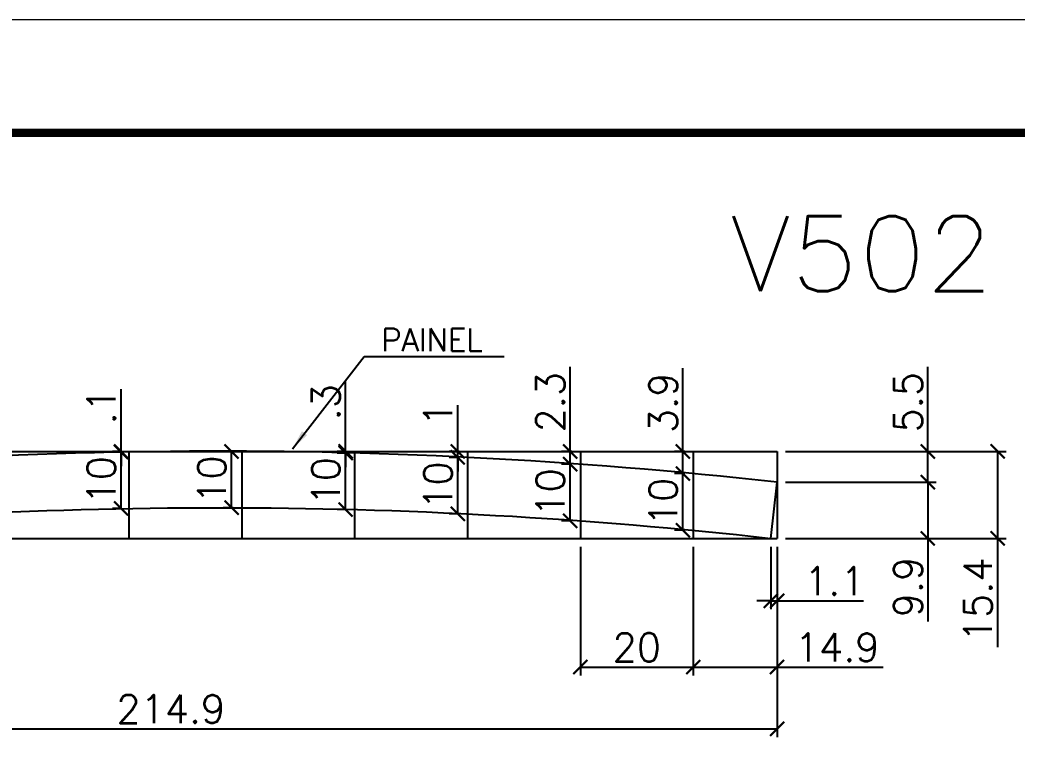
# Model space of a CAD drawing. Extents: x -15895 to 12929, y -2522 to 15173.
# Drawn here: x 8404.7 to 8758.1, y 7460.6 to 7716.4 of the extents above; entities that cross this region are included whole.
import ezdxf

# ---------------------------------------------------------------- set-up
doc = ezdxf.new("R2010")
doc.units = 0
doc.header["$PDMODE"] = 35
doc.header["$PDSIZE"] = -10
doc.linetypes.add('DASHED', pattern=[0.75, 0.5, -0.25])
doc.layers.add('COTA', color=241, linetype='Continuous')
for name, color, linetype, lineweight in [('Folhas', 255, 'Continuous', 9), ('SARRAFO DE PRESSAO', 251, 'DASHED', 9), ('Texto Seção', 7, 'Continuous', 15)]:
    doc.layers.add(name, color=color, linetype=linetype, lineweight=lineweight)
doc.styles.add('COTA TECNICA', font='techl___.ttf', dxfattribs={"height": 10})
doc.styles.add('REGUA-120', font='ROMANS.shx', dxfattribs={"height": 15})
doc.styles.add('Romans', font='romans.shx')
doc.dimstyles.new('Cota Seção (2x)', dxfattribs={"dimtxt": 10, "dimasz": 5, "dimexe": 3, "dimexo": 3, "dimgap": 2, "dimtad": 3, "dimdec": 1, "dimlfac": 0.5, "dimzin": 12, "dimdsep": 46, "dimtxsty": 'Romans', "dimblk": 'ARCHTICK', "dimcen": 0, "dimclrd": 4, "dimclre": 4, "dimclrt": 1, "dimadec": 1, "dimazin": 3, "dimtfac": 1, "dimtdec": 1, "dimtmove": 0, "dimatfit": 3, "dimldrblk": 'OBLIQUE', "dimfxl": 1, "dimtolj": 1, "dimtzin": 12, "dimarcsym": 0})
doc.dimstyles.new('PAINEL', dxfattribs={"dimtxt": 10, "dimasz": 3, "dimexe": 3, "dimexo": 3, "dimgap": 3, "dimtad": 1, "dimdec": 1, "dimzin": 12, "dimdsep": 46, "dimtxsty": 'COTA TECNICA', "dimblk1": 'OBLIQUE', "dimblk2": 'OBLIQUE', "dimsah": 1, "dimcen": 0.9, "dimclrd": 4, "dimclre": 4, "dimclrt": 240, "dimadec": 1, "dimazin": 3, "dimtfac": 1, "dimtdec": 1, "dimtmove": 0, "dimatfit": 3, "dimfxl": 1, "dimtolj": 1, "dimtzin": 12, "dimarcsym": 0})

# ---------------------------------------------------------------- blocks, each defined once
blk = doc.blocks.new('9999999999')
at = {"layer": 'Folhas'}
blk.add_lwpolyline([(98138.98, 34190.21), (99623.98, 34190.21), (99623.98, 35240.21), (98138.98, 35240.21)], close=True, dxfattribs=at)
at = {"layer": 'Folhas', "color": 30, "const_width": 3}
blk.add_lwpolyline([(98213.98, 34230.21), (99583.98, 34230.21), (99583.98, 35200.21), (98213.98, 35200.21)], close=True, dxfattribs=at)
blk = doc.blocks.new('_ArchTick')
at = {"color": 0, "linetype": 'ByBlock', "const_width": 0.15}
blk.add_lwpolyline([(-0.5, -0.5), (0.5, 0.5)], dxfattribs=at)
blk = doc.blocks.new('*D877')
at = {"layer": 'COTA', "color": 4, "lineweight": -2, "transparency": 16777216}
for p, q in [((8243.31, 7529.73), (8243.31, 7462.25)), ((8673.02, 7529.73), (8673.02, 7462.25)), ((8243.31, 7465.25), (8673.02, 7465.25))]:
    blk.add_line(p, q, dxfattribs=at)
at = {"layer": 'Defpoints', "color": 0, "transparency": 16777216}
for p in [(8243.31, 7532.73), (8673.02, 7532.73), (8673.02, 7465.25)]:
    blk.add_point(p, dxfattribs=at)
at = {"layer": 'COTA', "color": 4, "lineweight": -2, "transparency": 16777216, "xscale": 5, "yscale": 5, "zscale": 5, "rotation": 180}
blk.add_blockref('_ArchTick', (8243.31, 7465.25), dxfattribs=at)
at = {"layer": 'COTA', "color": 4, "lineweight": -2, "transparency": 16777216, "xscale": 5, "yscale": 5, "zscale": 5}
blk.add_blockref('_ArchTick', (8673.02, 7465.25), dxfattribs=at)
at = {"layer": 'COTA', "color": 1, "transparency": 16777216, "insert": (8458.17, 7472.25), "char_height": 10, "attachment_point": 5, "style": 'Romans'}
blk.add_mtext('\\A1;214.9', dxfattribs=at)
blk = doc.blocks.new('_Oblique')
at = {"color": 0, "linetype": 'ByBlock', "lineweight": -2}
blk.add_line((-0.5, -0.5), (0.5, 0.5), dxfattribs=at)
blk = doc.blocks.new('*D881')
at = {"layer": 'COTA', "color": 4, "lineweight": -2, "transparency": 16777216}
for p, q in [((8603.31, 7529.73), (8603.31, 7484.14)), ((8643.31, 7529.73), (8643.31, 7484.14)), ((8603.31, 7487.14), (8643.31, 7487.14))]:
    blk.add_line(p, q, dxfattribs=at)
at = {"layer": 'Defpoints', "color": 0, "transparency": 16777216}
for p in [(8603.31, 7532.73), (8643.31, 7532.73), (8643.31, 7487.14)]:
    blk.add_point(p, dxfattribs=at)
at = {"layer": 'COTA', "color": 4, "lineweight": -2, "transparency": 16777216, "xscale": 5, "yscale": 5, "zscale": 5, "rotation": 180}
blk.add_blockref('_ArchTick', (8603.31, 7487.14), dxfattribs=at)
at = {"layer": 'COTA', "color": 4, "lineweight": -2, "transparency": 16777216, "xscale": 5, "yscale": 5, "zscale": 5}
blk.add_blockref('_ArchTick', (8643.31, 7487.14), dxfattribs=at)
at = {"layer": 'COTA', "color": 1, "transparency": 16777216, "insert": (8623.31, 7494.14), "char_height": 10, "attachment_point": 5, "style": 'Romans'}
blk.add_mtext('\\A1;20', dxfattribs=at)
blk = doc.blocks.new('*D882')
at = {"layer": 'COTA', "color": 4, "lineweight": -2, "transparency": 16777216}
for p, q in [((8643.31, 7529.73), (8643.31, 7484.14)), ((8673.02, 7529.73), (8673.02, 7484.14)), ((8643.31, 7487.14), (8673.02, 7487.14)), ((8673.02, 7487.14), (8710.6, 7487.14))]:
    blk.add_line(p, q, dxfattribs=at)
at = {"layer": 'Defpoints', "color": 0, "transparency": 16777216}
for p in [(8643.31, 7532.73), (8673.02, 7532.73), (8673.02, 7487.14)]:
    blk.add_point(p, dxfattribs=at)
at = {"layer": 'COTA', "color": 4, "lineweight": -2, "transparency": 16777216, "xscale": 5, "yscale": 5, "zscale": 5, "rotation": 180}
blk.add_blockref('_ArchTick', (8643.31, 7487.14), dxfattribs=at)
at = {"layer": 'COTA', "color": 4, "lineweight": -2, "transparency": 16777216, "xscale": 5, "yscale": 5, "zscale": 5}
blk.add_blockref('_ArchTick', (8673.02, 7487.14), dxfattribs=at)
at = {"layer": 'COTA', "color": 1, "transparency": 16777216, "insert": (8694.31, 7494.14), "char_height": 10, "attachment_point": 5, "style": 'Romans'}
blk.add_mtext('\\A1;14.9', dxfattribs=at)
blk = doc.blocks.new('*D883')
at = {"layer": 'COTA', "color": 4, "lineweight": -2, "transparency": 16777216}
for p, q in [((8670.81, 7529.73), (8670.81, 7507.6)), ((8673.02, 7529.73), (8673.02, 7507.6)), ((8670.81, 7510.6), (8665.81, 7510.6)), ((8670.81, 7510.6), (8673.02, 7510.6)), ((8673.02, 7510.6), (8703.69, 7510.6))]:
    blk.add_line(p, q, dxfattribs=at)
at = {"layer": 'Defpoints', "color": 0, "transparency": 16777216}
for p in [(8670.81, 7532.73), (8673.02, 7532.73), (8673.02, 7510.6)]:
    blk.add_point(p, dxfattribs=at)
at = {"layer": 'COTA', "color": 4, "lineweight": -2, "transparency": 16777216, "xscale": 5, "yscale": 5, "zscale": 5}
blk.add_blockref('_ArchTick', (8670.81, 7510.6), dxfattribs=at)
at = {"layer": 'COTA', "color": 4, "lineweight": -2, "transparency": 16777216, "xscale": 5, "yscale": 5, "zscale": 5, "rotation": 180}
blk.add_blockref('_ArchTick', (8673.02, 7510.6), dxfattribs=at)
at = {"layer": 'COTA', "color": 1, "transparency": 16777216, "insert": (8693.36, 7517.6), "char_height": 10, "attachment_point": 5, "style": 'Romans'}
blk.add_mtext('\\A1;1.1', dxfattribs=at)
blk = doc.blocks.new('*D894')
at = {"layer": 'COTA', "color": 4, "lineweight": -2, "transparency": 16777216}
for p, q in [((8440.31, 7563.32), (8437.55, 7563.32)), ((8440.55, 7543.32), (8440.55, 7563.32)), ((8440.31, 7543.32), (8437.55, 7543.32))]:
    blk.add_line(p, q, dxfattribs=at)
at = {"layer": 'Defpoints', "color": 0, "transparency": 16777216}
for p in [(8440.55, 7563.32), (8443.31, 7563.32), (8443.31, 7543.32)]:
    blk.add_point(p, dxfattribs=at)
at = {"layer": 'COTA', "color": 4, "lineweight": -2, "transparency": 16777216, "xscale": 5, "yscale": 5, "zscale": 5}
for p, rotation in [((8440.55, 7563.32), 90), ((8440.55, 7543.32), 270)]:
    blk.add_blockref('_ArchTick', p, dxfattribs=dict(at, rotation=rotation))
at = {"layer": 'COTA', "color": 1, "transparency": 16777216, "insert": (8433.55, 7553.32), "char_height": 10, "attachment_point": 5, "rotation": 90, "style": 'Romans'}
blk.add_mtext('\\A1;10', dxfattribs=at)
blk = doc.blocks.new('*D895')
at = {"layer": 'COTA', "color": 4, "lineweight": -2, "transparency": 16777216}
for p, q in [((8440.55, 7563.52), (8440.55, 7585.62)), ((8440.31, 7563.52), (8437.55, 7563.52)), ((8440.31, 7563.32), (8437.55, 7563.32)), ((8440.55, 7563.32), (8440.55, 7563.52)), ((8440.55, 7563.32), (8440.55, 7558.32))]:
    blk.add_line(p, q, dxfattribs=at)
at = {"layer": 'Defpoints', "color": 0, "transparency": 16777216}
for p in [(8440.55, 7563.52), (8443.31, 7563.52), (8443.31, 7563.32)]:
    blk.add_point(p, dxfattribs=at)
at = {"layer": 'COTA', "color": 4, "lineweight": -2, "transparency": 16777216, "xscale": 5, "yscale": 5, "zscale": 5}
for p, rotation in [((8440.55, 7563.52), 270), ((8440.55, 7563.32), 90)]:
    blk.add_blockref('_ArchTick', p, dxfattribs=dict(at, rotation=rotation))
at = {"layer": 'COTA', "color": 1, "transparency": 16777216, "insert": (8433.55, 7579.57), "char_height": 10, "attachment_point": 5, "rotation": 90, "style": 'Romans'}
blk.add_mtext('\\A1;.1', dxfattribs=at)
blk = doc.blocks.new('*D896')
at = {"layer": 'COTA', "color": 4, "lineweight": -2, "transparency": 16777216}
for p, q in [((8480.31, 7563.52), (8476.72, 7563.52)), ((8479.72, 7543.59), (8479.72, 7563.52)), ((8480.31, 7543.59), (8476.72, 7543.59))]:
    blk.add_line(p, q, dxfattribs=at)
at = {"layer": 'Defpoints', "color": 0, "transparency": 16777216}
for p in [(8479.72, 7563.52), (8483.31, 7563.52), (8483.31, 7543.59)]:
    blk.add_point(p, dxfattribs=at)
at = {"layer": 'COTA', "color": 4, "lineweight": -2, "transparency": 16777216, "xscale": 5, "yscale": 5, "zscale": 5}
for p, rotation in [((8479.72, 7563.52), 90), ((8479.72, 7543.59), 270)]:
    blk.add_blockref('_ArchTick', p, dxfattribs=dict(at, rotation=rotation))
at = {"layer": 'COTA', "color": 1, "transparency": 16777216, "insert": (8472.72, 7553.56), "char_height": 10, "attachment_point": 5, "rotation": 90, "style": 'Romans'}
blk.add_mtext('\\A1;10', dxfattribs=at)
blk = doc.blocks.new('*D897')
at = {"layer": 'COTA', "color": 4, "lineweight": -2, "transparency": 16777216}
for p, q in [((8520.31, 7562.96), (8517.13, 7562.96)), ((8520.13, 7542.96), (8520.13, 7562.96)), ((8520.31, 7542.96), (8517.13, 7542.96))]:
    blk.add_line(p, q, dxfattribs=at)
at = {"layer": 'Defpoints', "color": 0, "transparency": 16777216}
for p in [(8520.13, 7562.96), (8523.31, 7562.96), (8523.31, 7542.96)]:
    blk.add_point(p, dxfattribs=at)
at = {"layer": 'COTA', "color": 4, "lineweight": -2, "transparency": 16777216, "xscale": 5, "yscale": 5, "zscale": 5}
for p, rotation in [((8520.13, 7562.96), 90), ((8520.13, 7542.96), 270)]:
    blk.add_blockref('_ArchTick', p, dxfattribs=dict(at, rotation=rotation))
at = {"layer": 'COTA', "color": 1, "transparency": 16777216, "insert": (8513.13, 7552.96), "char_height": 10, "attachment_point": 5, "rotation": 90, "style": 'Romans'}
blk.add_mtext('\\A1;10', dxfattribs=at)
blk = doc.blocks.new('*D898')
at = {"layer": 'COTA', "color": 4, "lineweight": -2, "transparency": 16777216}
for p, q in [((8520.13, 7563.52), (8520.13, 7588.48)), ((8520.31, 7563.52), (8517.13, 7563.52)), ((8520.31, 7562.96), (8517.13, 7562.96)), ((8520.13, 7562.96), (8520.13, 7563.52)), ((8520.13, 7562.96), (8520.13, 7557.96))]:
    blk.add_line(p, q, dxfattribs=at)
at = {"layer": 'Defpoints', "color": 0, "transparency": 16777216}
for p in [(8520.13, 7563.52), (8523.31, 7563.52), (8523.31, 7562.96)]:
    blk.add_point(p, dxfattribs=at)
at = {"layer": 'COTA', "color": 4, "lineweight": -2, "transparency": 16777216, "xscale": 5, "yscale": 5, "zscale": 5}
for p, rotation in [((8520.13, 7563.52), 270), ((8520.13, 7562.96), 90)]:
    blk.add_blockref('_ArchTick', p, dxfattribs=dict(at, rotation=rotation))
at = {"layer": 'COTA', "color": 1, "transparency": 16777216, "insert": (8513.13, 7581), "char_height": 10, "attachment_point": 5, "rotation": 90, "style": 'Romans'}
blk.add_mtext('\\A1;.3', dxfattribs=at)
blk = doc.blocks.new('*D899')
at = {"layer": 'COTA', "color": 4, "lineweight": -2, "transparency": 16777216}
for p, q in [((8560.31, 7561.44), (8556.85, 7561.44)), ((8559.85, 7541.41), (8559.85, 7561.44)), ((8560.31, 7541.41), (8556.85, 7541.41))]:
    blk.add_line(p, q, dxfattribs=at)
at = {"layer": 'Defpoints', "color": 0, "transparency": 16777216}
for p in [(8559.85, 7561.44), (8563.31, 7561.44), (8563.31, 7541.41)]:
    blk.add_point(p, dxfattribs=at)
at = {"layer": 'COTA', "color": 4, "lineweight": -2, "transparency": 16777216, "xscale": 5, "yscale": 5, "zscale": 5}
for p, rotation in [((8559.85, 7561.44), 90), ((8559.85, 7541.41), 270)]:
    blk.add_blockref('_ArchTick', p, dxfattribs=dict(at, rotation=rotation))
at = {"layer": 'COTA', "color": 1, "transparency": 16777216, "insert": (8552.85, 7551.42), "char_height": 10, "attachment_point": 5, "rotation": 90, "style": 'Romans'}
blk.add_mtext('\\A1;10', dxfattribs=at)
blk = doc.blocks.new('*D900')
at = {"layer": 'COTA', "color": 4, "lineweight": -2, "transparency": 16777216}
for p, q in [((8559.85, 7563.52), (8559.85, 7579.91)), ((8560.31, 7563.52), (8556.85, 7563.52)), ((8559.85, 7561.44), (8559.85, 7563.52)), ((8560.31, 7561.44), (8556.85, 7561.44)), ((8559.85, 7561.44), (8559.85, 7556.44))]:
    blk.add_line(p, q, dxfattribs=at)
at = {"layer": 'Defpoints', "color": 0, "transparency": 16777216}
for p in [(8559.85, 7563.52), (8563.31, 7563.52), (8563.31, 7561.44)]:
    blk.add_point(p, dxfattribs=at)
at = {"layer": 'COTA', "color": 4, "lineweight": -2, "transparency": 16777216, "xscale": 5, "yscale": 5, "zscale": 5}
for p, rotation in [((8559.85, 7563.52), 270), ((8559.85, 7561.44), 90)]:
    blk.add_blockref('_ArchTick', p, dxfattribs=dict(at, rotation=rotation))
at = {"layer": 'COTA', "color": 1, "transparency": 16777216, "insert": (8552.85, 7576.72), "char_height": 10, "attachment_point": 5, "rotation": 90, "style": 'Romans'}
blk.add_mtext('\\A1;1', dxfattribs=at)
blk = doc.blocks.new('*D901')
at = {"layer": 'COTA', "color": 4, "lineweight": -2, "transparency": 16777216}
for p, q in [((8600.31, 7559.01), (8596.68, 7559.01)), ((8599.68, 7538.96), (8599.68, 7559.01)), ((8600.31, 7538.96), (8596.68, 7538.96))]:
    blk.add_line(p, q, dxfattribs=at)
at = {"layer": 'Defpoints', "color": 0, "transparency": 16777216}
for p in [(8599.68, 7559.01), (8603.31, 7559.01), (8603.31, 7538.96)]:
    blk.add_point(p, dxfattribs=at)
at = {"layer": 'COTA', "color": 4, "lineweight": -2, "transparency": 16777216, "xscale": 5, "yscale": 5, "zscale": 5}
for p, rotation in [((8599.68, 7559.01), 90), ((8599.68, 7538.96), 270)]:
    blk.add_blockref('_ArchTick', p, dxfattribs=dict(at, rotation=rotation))
at = {"layer": 'COTA', "color": 1, "transparency": 16777216, "insert": (8592.68, 7548.98), "char_height": 10, "attachment_point": 5, "rotation": 90, "style": 'Romans'}
blk.add_mtext('\\A1;10', dxfattribs=at)
blk = doc.blocks.new('*D902')
at = {"layer": 'COTA', "color": 4, "lineweight": -2, "transparency": 16777216}
for p, q in [((8599.68, 7563.52), (8599.68, 7593.48)), ((8600.31, 7563.52), (8596.68, 7563.52)), ((8599.68, 7559.01), (8599.68, 7563.52)), ((8600.31, 7559.01), (8596.68, 7559.01))]:
    blk.add_line(p, q, dxfattribs=at)
at = {"layer": 'Defpoints', "color": 0, "transparency": 16777216}
for p in [(8599.68, 7563.52), (8603.31, 7563.52), (8603.31, 7559.01)]:
    blk.add_point(p, dxfattribs=at)
at = {"layer": 'COTA', "color": 4, "lineweight": -2, "transparency": 16777216, "xscale": 5, "yscale": 5, "zscale": 5}
for p, rotation in [((8599.68, 7563.52), 90), ((8599.68, 7559.01), 270)]:
    blk.add_blockref('_ArchTick', p, dxfattribs=dict(at, rotation=rotation))
at = {"layer": 'COTA', "color": 1, "transparency": 16777216, "insert": (8592.68, 7581), "char_height": 10, "attachment_point": 5, "rotation": 90, "style": 'Romans'}
blk.add_mtext('\\A1;2.3', dxfattribs=at)
blk = doc.blocks.new('*D903')
at = {"layer": 'COTA', "color": 4, "lineweight": -2, "transparency": 16777216}
for p, q in [((8640.31, 7555.67), (8636.64, 7555.67)), ((8639.64, 7535.58), (8639.64, 7555.67)), ((8640.31, 7535.58), (8636.64, 7535.58))]:
    blk.add_line(p, q, dxfattribs=at)
at = {"layer": 'Defpoints', "color": 0, "transparency": 16777216}
for p in [(8639.64, 7555.67), (8643.31, 7555.67), (8643.31, 7535.58)]:
    blk.add_point(p, dxfattribs=at)
at = {"layer": 'COTA', "color": 4, "lineweight": -2, "transparency": 16777216, "xscale": 5, "yscale": 5, "zscale": 5}
for p, rotation in [((8639.64, 7555.67), 90), ((8639.64, 7535.58), 270)]:
    blk.add_blockref('_ArchTick', p, dxfattribs=dict(at, rotation=rotation))
at = {"layer": 'COTA', "color": 1, "transparency": 16777216, "insert": (8632.64, 7545.63), "char_height": 10, "attachment_point": 5, "rotation": 90, "style": 'Romans'}
blk.add_mtext('\\A1;10', dxfattribs=at)
blk = doc.blocks.new('*D904')
at = {"layer": 'COTA', "color": 4, "lineweight": -2, "transparency": 16777216}
for p, q in [((8639.64, 7563.52), (8639.64, 7593)), ((8640.31, 7563.52), (8636.64, 7563.52)), ((8639.64, 7555.67), (8639.64, 7563.52)), ((8640.31, 7555.67), (8636.64, 7555.67))]:
    blk.add_line(p, q, dxfattribs=at)
at = {"layer": 'Defpoints', "color": 0, "transparency": 16777216}
for p in [(8639.64, 7563.52), (8643.31, 7563.52), (8643.31, 7555.67)]:
    blk.add_point(p, dxfattribs=at)
at = {"layer": 'COTA', "color": 4, "lineweight": -2, "transparency": 16777216, "xscale": 5, "yscale": 5, "zscale": 5}
for p, rotation in [((8639.64, 7563.52), 90), ((8639.64, 7555.67), 270)]:
    blk.add_blockref('_ArchTick', p, dxfattribs=dict(at, rotation=rotation))
at = {"layer": 'COTA', "color": 1, "transparency": 16777216, "insert": (8632.64, 7580.76), "char_height": 10, "attachment_point": 5, "rotation": 90, "style": 'Romans'}
blk.add_mtext('\\A1;3.9', dxfattribs=at)
blk = doc.blocks.new('*D905')
at = {"layer": 'COTA', "color": 4, "lineweight": -2, "transparency": 16777216}
for p, q in [((8676.02, 7552.61), (8729.43, 7552.61)), ((8726.43, 7552.61), (8726.43, 7532.73)), ((8676.02, 7532.73), (8729.43, 7532.73)), ((8726.43, 7532.73), (8726.43, 7503.26))]:
    blk.add_line(p, q, dxfattribs=at)
at = {"layer": 'Defpoints', "color": 0, "transparency": 16777216}
for p in [(8673.02, 7552.61), (8673.02, 7532.73), (8726.43, 7532.73)]:
    blk.add_point(p, dxfattribs=at)
at = {"layer": 'COTA', "color": 4, "lineweight": -2, "transparency": 16777216, "xscale": 5, "yscale": 5, "zscale": 5}
for p, rotation in [((8726.43, 7552.61), 90), ((8726.43, 7532.73), 270)]:
    blk.add_blockref('_ArchTick', p, dxfattribs=dict(at, rotation=rotation))
at = {"layer": 'COTA', "color": 1, "transparency": 16777216, "insert": (8719.43, 7515.49), "char_height": 10, "attachment_point": 5, "rotation": 90, "style": 'Romans'}
blk.add_mtext('\\A1;9.9', dxfattribs=at)
blk = doc.blocks.new('*D906')
at = {"layer": 'COTA', "color": 4, "lineweight": -2, "transparency": 16777216}
for p, q in [((8726.43, 7563.52), (8726.43, 7593.48)), ((8676.02, 7563.52), (8729.43, 7563.52)), ((8726.43, 7552.61), (8726.43, 7563.52)), ((8676.02, 7552.61), (8729.43, 7552.61))]:
    blk.add_line(p, q, dxfattribs=at)
at = {"layer": 'Defpoints', "color": 0, "transparency": 16777216}
for p in [(8673.02, 7563.52), (8726.43, 7563.52), (8673.02, 7552.61)]:
    blk.add_point(p, dxfattribs=at)
at = {"layer": 'COTA', "color": 4, "lineweight": -2, "transparency": 16777216, "xscale": 5, "yscale": 5, "zscale": 5}
for p, rotation in [((8726.43, 7563.52), 90), ((8726.43, 7552.61), 270)]:
    blk.add_blockref('_ArchTick', p, dxfattribs=dict(at, rotation=rotation))
at = {"layer": 'COTA', "color": 1, "transparency": 16777216, "insert": (8719.43, 7581), "char_height": 10, "attachment_point": 5, "rotation": 90, "style": 'Romans'}
blk.add_mtext('\\A1;5.5', dxfattribs=at)
blk = doc.blocks.new('*D907')
at = {"layer": 'COTA', "color": 4, "lineweight": -2, "transparency": 16777216}
for p, q in [((8676.02, 7563.52), (8754.19, 7563.52)), ((8751.19, 7563.52), (8751.19, 7532.73)), ((8676.02, 7532.73), (8754.19, 7532.73)), ((8751.19, 7532.73), (8751.19, 7494.21))]:
    blk.add_line(p, q, dxfattribs=at)
at = {"layer": 'Defpoints', "color": 0, "transparency": 16777216}
for p in [(8673.02, 7563.52), (8673.02, 7532.73), (8751.19, 7532.73)]:
    blk.add_point(p, dxfattribs=at)
at = {"layer": 'COTA', "color": 4, "lineweight": -2, "transparency": 16777216, "xscale": 5, "yscale": 5, "zscale": 5}
for p, rotation in [((8751.19, 7563.52), 90), ((8751.19, 7532.73), 270)]:
    blk.add_blockref('_ArchTick', p, dxfattribs=dict(at, rotation=rotation))
at = {"layer": 'COTA', "color": 1, "transparency": 16777216, "insert": (8744.19, 7510.97), "char_height": 10, "attachment_point": 5, "rotation": 90, "style": 'Romans'}
blk.add_mtext('\\A1;15.4', dxfattribs=at)

msp = doc.modelspace()

# ---------------------------------------------------------------- linework, layer by layer
at = {"linetype": 'Continuous'}
msp.add_lwpolyline([(8670.81, 7532.73), (8673.02, 7552.61, 0.060525), (8243.31, 7548.43), (8279.9, 7532.73, -0.055649)], format="xyb", close=True, dxfattribs=at)
at = {"layer": 'COTA'}
for p, q in [((8243.31, 7563.52), (8673.02, 7563.52)), ((8443.31, 7563.52), (8443.31, 7532.73)), ((8483.31, 7563.59), (8483.31, 7532.73)), ((8523.31, 7563.52), (8523.31, 7532.73)), ((8563.31, 7563.52), (8563.31, 7532.73)), ((8603.31, 7563.52), (8603.31, 7532.73)), ((8643.31, 7563.52), (8643.31, 7532.73)), ((8673.02, 7563.52), (8673.02, 7532.73)), ((8243.31, 7532.73), (8673.02, 7532.73))]:
    msp.add_line(p, q, dxfattribs=at)

# ---------------------------------------------------------------- block references
at = {"layer": 'SARRAFO DE PRESSAO', "color": 6, "linetype": 'ByBlock'}
msp.add_blockref('9999999999', (-90061.11, -27523.8), dxfattribs=at)

# ---------------------------------------------------------------- texts
at = {"color": 240, "insert": (8568.76, 7599.04), "char_height": 8, "attachment_point": 9, "style": 'Romans'}
msp.add_mtext('\\A1;PAINEL', dxfattribs=at)
at = {"layer": 'Texto Seção', "style": 'REGUA-120', "width": 1.05}
msp.add_text('V502 CAMBOTAS', height=26.5859, dxfattribs=at).set_placement((8656.36, 7620.27))

# ---------------------------------------------------------------- dimensions: what is measured, and where the dimension line sits
at = {"layer": 'COTA'}
for base, p1, p2, picture, middle in [((8599.68, 7563.52), (8603.31, 7559.01), (8603.31, 7563.52), '*D902', (8592.68, 7581)), ((8639.64, 7563.52), (8643.31, 7555.67), (8643.31, 7563.52), '*D904', (8632.64, 7580.76)), ((8726.43, 7563.52), (8673.02, 7552.61), (8673.02, 7563.52), '*D906', (8719.43, 7581)), ((8520.13, 7563.52), (8523.31, 7562.96), (8523.31, 7563.52), '*D898', (8513.13, 7581)), ((8440.55, 7563.52), (8443.31, 7563.32), (8443.31, 7563.52), '*D895', (8433.55, 7579.57)), ((8559.85, 7563.52), (8563.31, 7561.44), (8563.31, 7563.52), '*D900', (8552.85, 7576.72)), ((8440.55, 7563.32), (8443.31, 7543.32), (8443.31, 7563.32), '*D894', (8433.55, 7553.32)), ((8479.72, 7563.52), (8483.31, 7543.59), (8483.31, 7563.52), '*D896', (8472.72, 7553.56)), ((8520.13, 7562.96), (8523.31, 7542.96), (8523.31, 7562.96), '*D897', (8513.13, 7552.96)), ((8751.19, 7532.73), (8673.02, 7563.52), (8673.02, 7532.73), '*D907', (8744.19, 7510.97)), ((8559.85, 7561.44), (8563.31, 7541.41), (8563.31, 7561.44), '*D899', (8552.85, 7551.42)), ((8599.68, 7559.01), (8603.31, 7538.96), (8603.31, 7559.01), '*D901', (8592.68, 7548.98)), ((8639.64, 7555.67), (8643.31, 7535.58), (8643.31, 7555.67), '*D903', (8632.64, 7545.63)), ((8726.43, 7532.73), (8673.02, 7552.61), (8673.02, 7532.73), '*D905', (8719.43, 7515.49))]:
    dim = msp.add_linear_dim(base=base, p1=p1, p2=p2, angle=90, dimstyle='Cota Seção (2x)', dxfattribs=at)
    dim.commit()
    dim.dimension.update_dxf_attribs({"geometry": picture, "text_midpoint": middle})
for base, p1, p2, picture, middle in [((8673.02, 7465.25), (8243.31, 7532.73), (8673.02, 7532.73), '*D877', (8458.17, 7472.25)), ((8643.31, 7487.14), (8603.31, 7532.73), (8643.31, 7532.73), '*D881', (8623.31, 7494.14)), ((8673.02, 7487.14), (8643.31, 7532.73), (8673.02, 7532.73), '*D882', (8694.31, 7494.14)), ((8673.02, 7510.6), (8670.81, 7532.73), (8673.02, 7532.73), '*D883', (8693.36, 7517.6))]:
    dim = msp.add_linear_dim(base=base, p1=p1, p2=p2, dimstyle='Cota Seção (2x)', dxfattribs=at)
    dim.commit()
    dim.dimension.update_dxf_attribs({"geometry": picture, "text_midpoint": middle})

# ---------------------------------------------------------------- leaders
at = {"annotation_type": 0, "has_hookline": 1, "hookline_direction": 1, "horizontal_direction": (-1, 0, 0)}
msp.add_leader([(8501.26, 7564.47), (8526.66, 7597.19), (8572.34, 7597.19)], dimstyle='PAINEL', override={"dimasz": 7}, dxfattribs=at)

doc.saveas('drawing.dxf')
